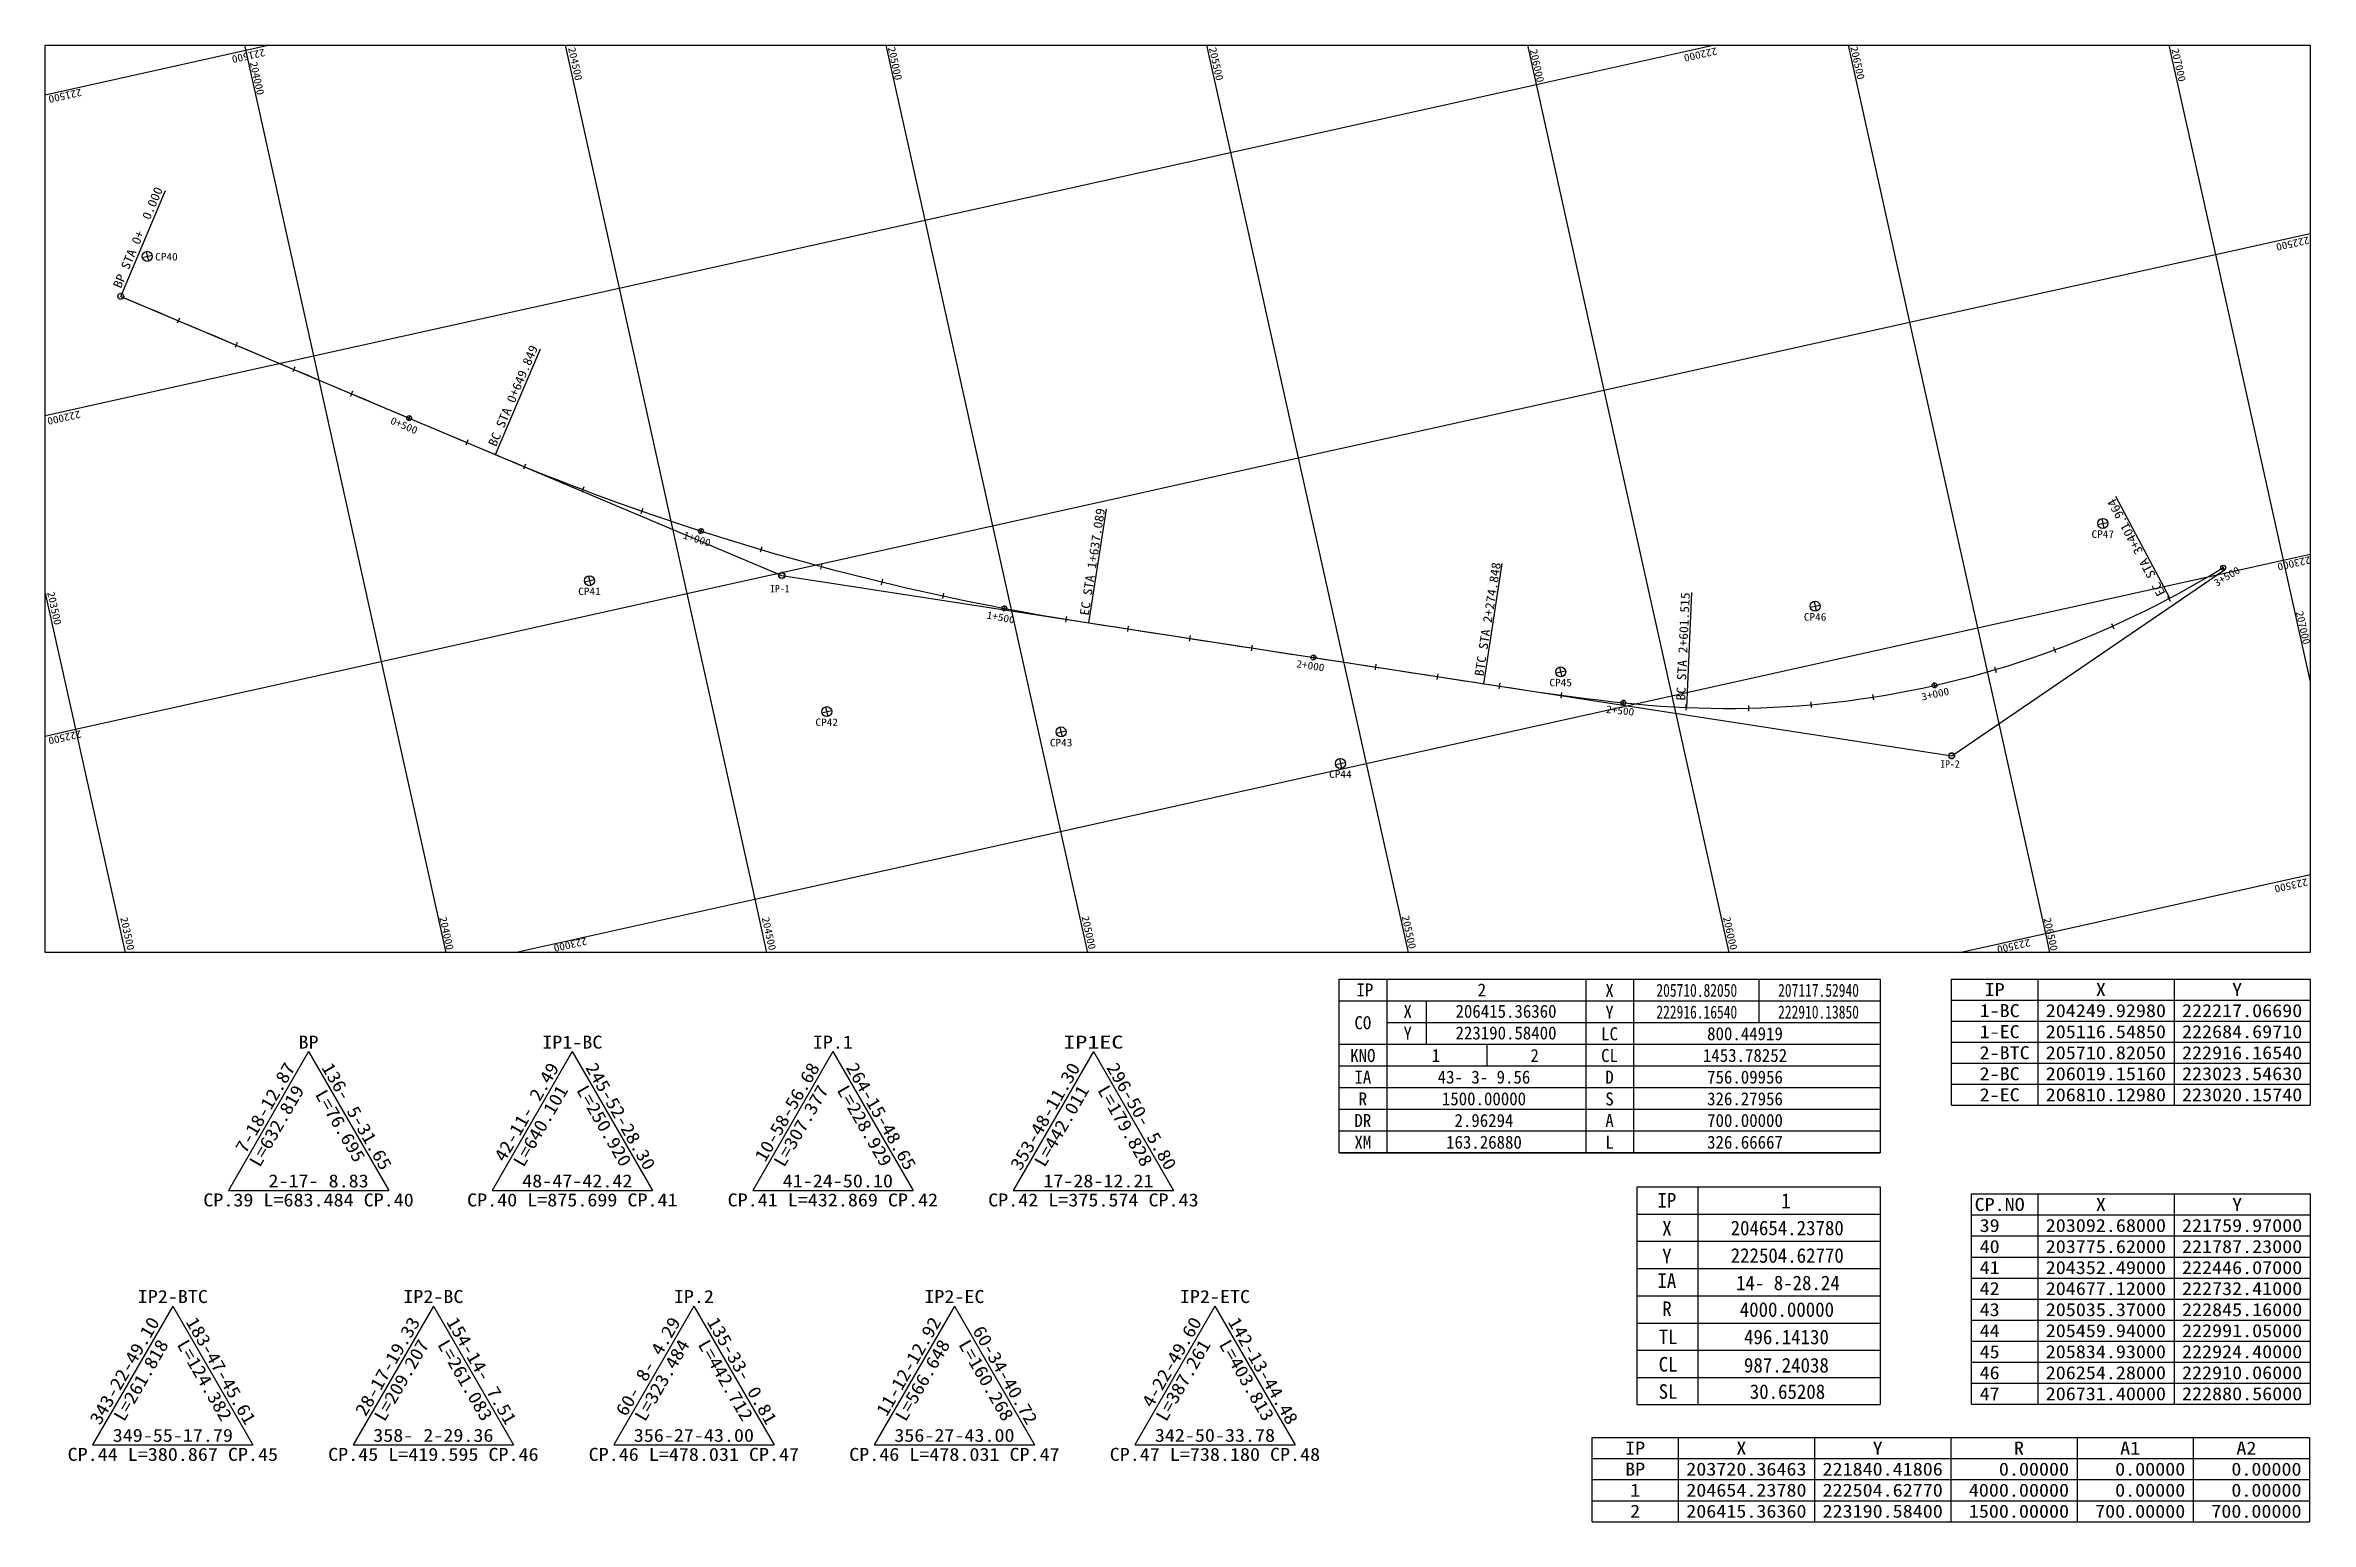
# Model space of a CAD drawing. Extents: x 206321 to 209938, y 205045 to 207403.
import ezdxf
from ezdxf.enums import TextEntityAlignment as Align

# ---------------------------------------------------------------- set-up
doc = ezdxf.new("R2010")
doc.units = 0
doc.header["$LTSCALE"] = 10
doc.header["$MEASUREMENT"] = 0
doc.layers.get('0').update_dxf_attribs({"linetype": 'CONTINUOUS'})
for name, color, linetype in [('CA-ALGN-IPLN', 1, 'CONTINUOUS'), ('CA-ALGN-IPSM', 2, 'CONTINUOUS'), ('CA-ALGN-STSM', 2, 'CONTINUOUS'), ('CA-ALGN-SUBL', 1, 'CONTINUOUS'), ('CA-ALGN-SUBS', 2, 'CONTINUOUS'), ('CA-ALGN-SUBT', 2, 'CONTINUOUS'), ('CA-ALGN-TEXT', 3, 'CONTINUOUS'), ('CA-TABL-LIN1', 4, 'CONTINUOUS'), ('CA-TABL-LIN2', 1, 'CONTINUOUS'), ('CA-TABL-TEX1', 6, 'CONTINUOUS'), ('CA-TABL-TEX2', 3, 'CONTINUOUS'), ('CV-GRID-BORD', 4, 'CONTINUOUS'), ('CV-GRID-LINE', 1, 'CONTINUOUS'), ('CV-GRID-TEXT', 4, 'CONTINUOUS'), ('CV-LEAL', 1, 'CONTINUOUS'), ('CV-LEAT', 3, 'CONTINUOUS')]:
    doc.layers.add(name, color=color, linetype=linetype)
doc.styles.add('GTXT', font='romans.shx', dxfattribs={"bigfont": 'whgtxt.shx'})
doc.styles.add('RP2', font='DotumChe.ttf')

# ---------------------------------------------------------------- blocks, each defined once
blk = doc.blocks.new('CASTAMS')
blk.add_line((0, -1.5), (0, 1.5))
at = {"style": 'GTXT', "flags": 1}
for tag, p in [('XSEC_DAT', (0, -6.9)), ('STA_DST', (0, -3.6))]:
    blk.add_attdef(tag, text='', height=2.5, dxfattribs=at).set_placement(p, align=Align.MIDDLE)
blk = doc.blocks.new('CAIPMRK')
at = {"const_width": 0.1}
blk.add_lwpolyline([(-2, 0, -1), (2, 0, -1)], format="xyb", close=True, dxfattribs=at)
blk.add_circle((0, 0), 1.5)
blk = doc.blocks.new('CASTAMM')
blk.add_line((0, -1.5), (0, 1.5))
blk.add_circle((0, 0), 1.3)
at = {"style": 'GTXT', "flags": 1}
for tag, p in [('XSEC_DAT', (0, -6.9)), ('STA_DST', (0, -3.6))]:
    blk.add_attdef(tag, text='', height=2.5, dxfattribs=at).set_placement(p, align=Align.MIDDLE)

msp = doc.modelspace()

# ---------------------------------------------------------------- linework, layer by layer
at = {"layer": 'CA-ALGN-IPLN'}
msp.add_lwpolyline([(206441.2, 207002.1), (206459.6, 206994.3), (206478.1, 206986.6), (206496.5, 206978.8), (206514.9, 206971), (206533.3, 206963.2), (206551.8, 206955.4), (206570.2, 206947.6), (206588.6, 206939.9), (206607, 206932.1), (206625.5, 206924.3), (206643.9, 206916.5), (206662.3, 206908.7), (206680.7, 206900.9), (206699.1, 206893.1), (206717.6, 206885.4), (206736, 206877.6), (206754.4, 206869.8), (206772.8, 206862), (206791.3, 206854.2), (206809.7, 206846.4), (206828.1, 206838.7), (206846.5, 206830.9), (206865, 206823.1), (206883.4, 206815.3), (206901.8, 206807.5), (206920.2, 206799.7), (206938.6, 206792), (206957.1, 206784.2), (206975.5, 206776.4), (206993.9, 206768.6), (207012.3, 206760.8), (207030.8, 206753), (207039.8, 206749.2), (207049.2, 206745.3), (207067.6, 206737.6), (207086.1, 206730), (207104.7, 206722.5), (207123.3, 206715.1), (207141.9, 206707.7), (207160.5, 206700.5), (207179.2, 206693.4), (207197.9, 206686.3), (207216.7, 206679.4), (207235.5, 206672.5), (207254.3, 206665.8), (207273.2, 206659.1), (207292, 206652.5), (207311, 206646.1), (207329.9, 206639.7), (207348.9, 206633.4), (207367.9, 206627.2), (207387, 206621.1), (207406, 206615.1), (207425.2, 206609.2), (207444.3, 206603.4), (207463.5, 206597.7), (207482.7, 206592.1), (207501.9, 206586.5), (207521.1, 206581.1), (207540.4, 206575.8), (207559.7, 206570.6), (207579, 206565.4), (207598.4, 206560.4), (207617.8, 206555.4), (207637.2, 206550.6), (207656.6, 206545.8), (207676.1, 206541.2), (207695.5, 206536.6), (207715, 206532.2), (207734.5, 206527.8), (207754.1, 206523.6), (207773.6, 206519.4), (207793.2, 206515.3), (207812.8, 206511.4), (207832.5, 206507.5), (207852.1, 206503.7), (207871.8, 206500), (207891.4, 206496.5), (207911.1, 206493), (207930.8, 206489.6), (207950.6, 206486.3), (207970.3, 206483.2), (207987.2, 206480.5), (207990.1, 206480.1), (208009.8, 206477), (208029.6, 206474), (208049.4, 206470.9), (208069.1, 206467.9), (208088.9, 206464.8), (208108.7, 206461.8), (208128.4, 206458.7), (208148.2, 206455.7), (208168, 206452.6), (208187.7, 206449.6), (208207.5, 206446.5), (208227.3, 206443.5), (208247, 206440.5), (208266.8, 206437.4), (208286.6, 206434.4), (208306.3, 206431.3), (208326.1, 206428.3), (208345.9, 206425.2), (208365.6, 206422.2), (208385.4, 206419.1), (208405.2, 206416.1), (208424.9, 206413), (208444.7, 206410), (208464.5, 206406.9), (208484.2, 206403.9), (208504, 206400.8), (208523.8, 206397.8), (208543.5, 206394.7), (208563.3, 206391.7), (208583.1, 206388.7), (208602.8, 206385.6), (208617.5, 206383.3), (208622.6, 206382.6), (208642.4, 206379.5), (208662.1, 206376.5), (208681.9, 206373.5), (208701.7, 206370.6), (208721.5, 206367.7), (208741.3, 206364.9), (208761.1, 206362.3), (208781, 206359.7), (208800.8, 206357.3), (208820.7, 206355), (208840.6, 206352.9), (208860.5, 206351), (208880.4, 206349.2), (208900.3, 206347.7), (208920.3, 206346.4), (208940.3, 206345.4), (208941.8, 206345.3), (208960.3, 206344.6), (208980.3, 206344.1), (209000.3, 206343.9), (209020.3, 206343.9), (209040.3, 206344.2), (209060.2, 206344.8), (209080.2, 206345.6), (209100.2, 206346.7), (209120.1, 206348.1), (209140.1, 206349.7), (209160, 206351.6), (209179.9, 206353.8), (209199.7, 206356.2), (209219.5, 206358.9), (209239.3, 206361.8), (209259.1, 206365.1), (209278.8, 206368.5), (209298.4, 206372.3), (209318, 206376.3), (209337.5, 206380.6), (209357, 206385.1), (209376.4, 206389.9), (209395.8, 206394.9), (209415.1, 206400.2), (209434.3, 206405.8), (209453.4, 206411.6), (209472.5, 206417.7), (209491.5, 206424), (209510.3, 206430.5), (209529.1, 206437.4), (209547.9, 206444.4), (209566.5, 206451.8), (209585, 206459.3), (209603.4, 206467.2), (209621.7, 206475.2), (209639.9, 206483.5), (209658, 206492.1), (209675.9, 206500.9), (209693.8, 206509.9), (209711.5, 206519.2), (209713.2, 206520.1), (209729.1, 206528.7), (209746.6, 206538.4), (209763.9, 206548.3), (209781.2, 206558.4), (209798.3, 206568.7)], dxfattribs=at)
at = {"layer": 'CA-ALGN-SUBL'}
for p, q in [((206441.2, 207002.1), (206512.7, 207171.2)), ((207039.8, 206749.2), (207111.3, 206918.3)), ((207987.2, 206480.5), (208015.2, 206662)), ((209713.2, 206520.1), (209626.9, 206682.1)), ((208617.5, 206383.3), (208647.1, 206575.5)), ((208941.8, 206345.3), (208949.9, 206528.8))]:
    msp.add_line(p, q, dxfattribs=at)
at = {"layer": 'CA-ALGN-SUBS'}
for p, q in [((206475.8, 207064.3), (206491.4, 207067.8)), ((206481.9, 207073.8), (206485.4, 207058.2)), ((209598.3, 206637.6), (209613.9, 206641)), ((209604.4, 206647.1), (209607.9, 206631.5)), ((207181.8, 206546.1), (207197.4, 206549.6)), ((207187.9, 206555.7), (207191.3, 206540.1)), ((209145, 206514.9), (209148.5, 206499.3)), ((209138.9, 206505.4), (209154.5, 206508.8)), ((208732.6, 206400.5), (208748.3, 206403.9)), ((208738.7, 206410), (208742.2, 206394.4)), ((207560.7, 206337), (207576.4, 206340.4)), ((207566.8, 206346.5), (207570.3, 206330.9)), ((207934.9, 206304.5), (207950.5, 206308)), ((207941, 206314.1), (207944.5, 206298.5)), ((208381, 206254.1), (208396.6, 206257.6)), ((208387.1, 206263.7), (208390.6, 206248.1))]:
    msp.add_line(p, q, dxfattribs=at)
for centre in [(206483.6, 207066), (209606.1, 206639.3), (207189.6, 206547.9), (209146.7, 206507.1), (208740.5, 206402.2), (207568.6, 206338.7), (207942.7, 206306.3), (208388.8, 206255.9)]:
    msp.add_circle(centre, 8, dxfattribs=at)
at = {"layer": 'CA-TABL-LIN1'}
for p, q in [((208386.8, 205911.5), (209250.5, 205911.5)), ((208386.8, 205634.2), (208386.8, 205911.5)), ((208462.7, 205911.5), (208462.7, 205634.2)), ((208780.6, 205911.5), (208780.6, 205634.2)), ((208856.5, 205911.5), (208856.5, 205634.2)), ((209250.5, 205911.5), (209250.5, 205634.2)), ((209364.6, 205709.9), (209364.6, 205911.5)), ((209364.6, 205911.5), (209937.4, 205911.5)), ((209937.4, 205911.5), (209937.4, 205709.9)), ((208525.8, 205876.8), (208525.8, 205807.5)), ((209364.6, 205877.9), (209937.4, 205877.9)), ((209364.6, 205709.9), (209937.4, 205709.9)), ((208386.8, 205634.2), (209250.5, 205634.2)), ((209250.5, 205634.2), (208386.8, 205634.2)), ((208862.2, 205579.5), (209250.5, 205579.5)), ((208862.2, 205579.5), (208862.2, 205231.7)), ((209250.5, 205579.5), (209250.5, 205231.7)), ((208862.2, 205536.1), (209250.5, 205536.1)), ((209396.6, 205232.3), (209396.6, 205568.3)), ((209396.6, 205568.3), (209937.4, 205568.3)), ((209396.6, 205534.7), (209937.4, 205534.7)), ((209937.4, 205568.3), (209937.4, 205232.3)), ((208862.2, 205231.7), (209250.5, 205231.7)), ((209396.6, 205232.3), (209937.4, 205232.3)), ((208790.6, 205179.1), (209936.2, 205179.1)), ((208790.6, 205044.7), (208790.6, 205179.1)), ((209936.2, 205179.1), (209936.2, 205044.7)), ((208790.6, 205145.5), (209936.2, 205145.5)), ((208790.6, 205044.7), (209936.2, 205044.7))]:
    msp.add_line(p, q, dxfattribs=at)
at = {"layer": 'CA-TABL-LIN2'}
for p, q in [((209056.7, 205911.5), (209056.7, 205842.2)), ((209502.2, 205911.5), (209502.2, 205709.9)), ((209719.8, 205911.5), (209719.8, 205709.9)), ((208386.8, 205876.8), (209250.5, 205876.8)), ((208462.7, 205842.2), (209250.5, 205842.2)), ((209364.6, 205844.3), (209937.4, 205844.3)), ((208386.8, 205807.5), (209250.5, 205807.5)), ((208622.6, 205807.5), (208622.6, 205772.9)), ((209364.6, 205810.7), (209937.4, 205810.7)), ((208386.8, 205772.9), (209250.5, 205772.9)), ((209364.6, 205777.1), (209937.4, 205777.1)), ((208386.8, 205738.2), (209250.5, 205738.2)), ((209364.6, 205743.5), (209937.4, 205743.5)), ((208386.8, 205703.5), (209250.5, 205703.5)), ((208386.8, 205668.9), (209250.5, 205668.9)), ((208959.3, 205579.5), (208959.3, 205231.7)), ((209502.2, 205568.3), (209502.2, 205232.3)), ((209719.8, 205568.3), (209719.8, 205232.3)), ((209396.6, 205501.1), (209937.4, 205501.1)), ((208862.2, 205492.6), (209250.5, 205492.6)), ((209396.6, 205467.5), (209937.4, 205467.5)), ((208862.2, 205449.1), (209250.5, 205449.1)), ((209396.6, 205433.9), (209937.4, 205433.9)), ((208862.2, 205405.6), (209250.5, 205405.6)), ((209396.6, 205400.3), (209937.4, 205400.3)), ((208862.2, 205362.1), (209250.5, 205362.1)), ((209396.6, 205366.7), (209937.4, 205366.7)), ((208862.2, 205318.7), (209250.5, 205318.7)), ((209396.6, 205333.1), (209937.4, 205333.1)), ((209396.6, 205299.5), (209937.4, 205299.5)), ((208862.2, 205275.2), (209250.5, 205275.2)), ((209396.6, 205265.9), (209937.4, 205265.9)), ((208928.2, 205179.1), (208928.2, 205044.7)), ((209145.8, 205179.1), (209145.8, 205044.7)), ((209363.4, 205179.1), (209363.4, 205044.7)), ((209565, 205179.1), (209565, 205044.7)), ((209750.6, 205179.1), (209750.6, 205044.7)), ((208790.6, 205111.9), (209936.2, 205111.9)), ((208790.6, 205078.3), (209936.2, 205078.3))]:
    msp.add_line(p, q, dxfattribs=at)
at = {"layer": 'CV-GRID-BORD'}
msp.add_lwpolyline([(206320.8, 207403.1), (209937.4, 207403.1), (209937.4, 205954), (206320.8, 205954)], close=True, dxfattribs=at)
at = {"layer": 'CV-GRID-LINE'}
for p, q in [((206320.8, 207324.1), (206676.8, 207403.1)), ((206638.6, 207403.1), (206748.8, 206906.9)), ((207150.8, 207403.1), (207236.9, 207015.3)), ((207663, 207403.1), (207725, 207123.7)), ((208175.2, 207403.1), (208213.1, 207232)), ((208687.3, 207403.1), (208809.6, 206852.3)), ((208701.3, 207340.4), (208983.7, 207403.1)), ((209199.5, 207403.1), (209297.7, 206960.7)), ((209711.7, 207403.1), (209785.9, 207069)), ((208213.1, 207232), (208701.3, 207340.4)), ((207725, 207123.7), (208213.1, 207232)), ((208213.1, 207232), (208321.5, 206743.9)), ((207236.9, 207015.3), (207725, 207123.7)), ((207725, 207123.7), (207833.4, 206635.6)), ((209785.9, 207069), (209937.4, 207102.7)), ((209297.7, 206960.7), (209785.9, 207069)), ((209785.9, 207069), (209894.2, 206580.9)), ((206748.8, 206906.9), (207236.9, 207015.3)), ((207236.9, 207015.3), (207345.3, 206527.2)), ((208809.6, 206852.3), (209297.7, 206960.7)), ((209297.7, 206960.7), (209406.1, 206472.5)), ((206320.8, 206811.9), (206748.8, 206906.9)), ((206748.8, 206906.9), (206857.2, 206418.8)), ((208321.5, 206743.9), (208809.6, 206852.3)), ((208809.6, 206852.3), (208918, 206364.2)), ((207833.4, 206635.6), (208321.5, 206743.9)), ((208321.5, 206743.9), (208429.9, 206255.8)), ((207345.3, 206527.2), (207833.4, 206635.6)), ((207833.4, 206635.6), (207941.8, 206147.4)), ((209894.2, 206580.9), (209937.4, 206590.5)), ((209406.1, 206472.5), (209894.2, 206580.9)), ((209894.2, 206580.9), (209937.4, 206386.3)), ((206320.8, 206527.8), (206369, 206310.5)), ((206857.2, 206418.8), (207345.3, 206527.2)), ((207345.3, 206527.2), (207453.6, 206039.1)), ((208918, 206364.2), (209406.1, 206472.5)), ((209406.1, 206472.5), (209514.5, 205984.4)), ((206369, 206310.5), (206857.2, 206418.8)), ((206857.2, 206418.8), (206960.4, 205954)), ((208429.9, 206255.8), (208918, 206364.2)), ((208918, 206364.2), (209009.1, 205954)), ((206320.8, 206299.7), (206369, 206310.5)), ((206369, 206310.5), (206448.2, 205954)), ((207941.8, 206147.4), (208429.9, 206255.8)), ((208429.9, 206255.8), (208496.9, 205954)), ((207453.6, 206039.1), (207941.8, 206147.4)), ((207941.8, 206147.4), (207984.7, 205954)), ((209514.5, 205984.4), (209937.4, 206078.3)), ((207070.5, 205954), (207453.6, 206039.1)), ((207453.6, 206039.1), (207472.5, 205954)), ((209377.5, 205954), (209514.5, 205984.4)), ((209514.5, 205984.4), (209521.2, 205954))]:
    msp.add_line(p, q, dxfattribs=at)
msp.add_lwpolyline([(206441.2, 207002.1), (207496.9, 206556.1), (209364.8, 206268.1), (209800.5, 206565.2)], dxfattribs=at)
at = {"layer": 'CV-LEAL'}
for p, q in [((206741.1, 205795.6), (206613.1, 205573.9)), ((206741.1, 205795.6), (206869.1, 205573.9)), ((207162.3, 205795.6), (207034.3, 205573.9)), ((207162.3, 205795.6), (207290.3, 205573.9)), ((207578.3, 205795.6), (207450.3, 205573.9)), ((207578.3, 205795.6), (207706.3, 205573.9)), ((207994.3, 205795.6), (207866.3, 205573.9)), ((207994.3, 205795.6), (208122.3, 205573.9)), ((206613.1, 205573.9), (206869.1, 205573.9)), ((207034.3, 205573.9), (207290.3, 205573.9)), ((207450.3, 205573.9), (207706.3, 205573.9)), ((207866.3, 205573.9), (208122.3, 205573.9)), ((206524.4, 205389.2), (206396.4, 205167.5)), ((206524.4, 205389.2), (206652.4, 205167.5)), ((206940.4, 205389.2), (206812.4, 205167.5)), ((206940.4, 205389.2), (207068.4, 205167.5)), ((207356.4, 205389.2), (207228.4, 205167.5)), ((207356.4, 205389.2), (207484.4, 205167.5)), ((207772.4, 205389.2), (207644.4, 205167.5)), ((207772.4, 205389.2), (207900.4, 205167.5)), ((208188.4, 205389.2), (208060.4, 205167.5)), ((208188.4, 205389.2), (208316.4, 205167.5)), ((206396.4, 205167.5), (206652.4, 205167.5)), ((206812.4, 205167.5), (207068.4, 205167.5)), ((207228.4, 205167.5), (207484.4, 205167.5)), ((207644.4, 205167.5), (207900.4, 205167.5)), ((208060.4, 205167.5), (208316.4, 205167.5))]:
    msp.add_line(p, q, dxfattribs=at)

# ---------------------------------------------------------------- block references
at = {"layer": 'CA-ALGN-IPSM', "xscale": 3, "yscale": 3, "zscale": 3}
for p in [(206441.2, 207002.1), (207496.9, 206556.1), (209364.8, 206268.1)]:
    msp.add_blockref('CAIPMRK', p, dxfattribs=at)
at = {"layer": 'CA-ALGN-STSM', "xscale": 3, "yscale": 3, "zscale": 3}
for p, rotation in [((206533.3, 206963.2), 157.0952609394336), ((206625.5, 206924.3), 157.0949946105949), ((206717.6, 206885.4), 157.0949946101814), ((206809.7, 206846.4), 157.0952609405755), ((206901.8, 206807.5), 157.0952609402077), ((206901.8, 206807.5), 157.0952609402077), ((206993.9, 206768.6), 157.0952609406476), ((207086.1, 206730), 157.8135342015394), ((207179.2, 206693.4), 159.2459487864236), ((207273.2, 206659.1), 160.67830670228), ((207367.9, 206627.2), 162.1107707205101), ((207367.9, 206627.2), 162.1107707205101), ((207463.5, 206597.7), 163.543157170249), ((207559.7, 206570.6), 164.9754842631557), ((207656.6, 206545.8), 166.4078027028164), ((209798.3, 206568.7), 211.2329054866039), ((209798.3, 206568.7), 211.2329054866039), ((207754.1, 206523.6), 167.8403207747876), ((209711.5, 206519.2), 207.9750640747135), ((207852.1, 206503.7), 169.2726464800601), ((207852.1, 206503.7), 169.2726464800601), ((207950.6, 206486.3), 170.7049174220621), ((208049.4, 206470.9), 171.2362653794178), ((209621.7, 206475.2), 204.1555228298821), ((208148.2, 206455.7), 171.2363346963069), ((208247, 206440.5), 171.2363346956728), ((209529.1, 206437.4), 200.3357524777426), ((208345.9, 206425.2), 171.23626537877), ((208345.9, 206425.2), 171.23626537877), ((208444.7, 206410), 171.2363346957575), ((209434.3, 206405.8), 196.5160500206621), ((208543.5, 206394.7), 171.2363346959407), ((208642.4, 206379.5), 171.2733981876551), ((208741.3, 206364.9), 172.1519414038366), ((209239.3, 206361.8), 188.8764410424065), ((209337.5, 206380.6), 192.6961336836989), ((209337.5, 206380.6), 192.6961336836989), ((208840.6, 206352.9), 174.2002423632741), ((208840.6, 206352.9), 174.2002423632741), ((208940.3, 206345.4), 177.4174391460929), ((209040.3, 206344.2), 181.2370238171878), ((209140.1, 206349.7), 185.056631163396)]:
    msp.add_blockref('CASTAMS', p, dxfattribs=dict(at, rotation=rotation))
at = {"layer": 'CA-ALGN-STSM', "xscale": 3, "yscale": 3}
for p, rotation in [((206901.8, 206807.5), 337.0951511204802), ((207367.9, 206627.2), 342.2539958586018), ((209798.3, 206568.7), 210.9577312518927), ((207852.1, 206503.7), 349.4159366637369), ((208345.9, 206425.2), 171.2362640047381), ((209337.5, 206380.6), 13.07817630570495), ((208840.6, 206352.9), 354.6622710983268)]:
    msp.add_blockref('CASTAMM', p, dxfattribs=dict(at, rotation=rotation))

# ---------------------------------------------------------------- texts
at = {"layer": 'CA-ALGN-SUBT', "style": 'RP2', "width": 1.100098}
for s, height, rotation, p, p2 in [('BP STA 0+  0.000', 14.4, 67.0952, (206441.5, 207013.8), (206508.8, 207173)), ('CP40', 12, 0.0034, (206496.2, 207059.4), (206532.2, 207059.4)), ('BC STA 0+649.849', 14.4, 67.0952, (207040.6, 206760.9), (207107.8, 206920.1)), ('EC STA 1+637.089', 14.4, 81.2363, (207986.7, 206491.6), (208013, 206662.4)), ('EC STA 3+401.964', 14.4, 118.0501, (209706.4, 206527.9), (209625.2, 206680.4)), ('CP47', 12, 359.928, (209588.1, 206616.3), (209624.1, 206616.3)), ('BTC STA 2+274.848', 14.4, 81.2363, (208617, 206394.5), (208645, 206575.9)), ('CP41', 12, 0.2488, (207171.7, 206524.8), (207207.7, 206524.9)), ('BC STA 2+601.515', 14.4, 87.4752, (208939.2, 206356.1), (208946.8, 206528.8)), ('CP46', 12, 359.928, (209128.7, 206484.1), (209164.7, 206484.1)), ('CP45', 12, 0.1897, (208722.5, 206379.1), (208758.5, 206379.3)), ('CP42', 12, 359.9519, (207550.5, 206315.7), (207586.5, 206315.7)), ('CP43', 12, 0.207, (207924.8, 206283.2), (207960.8, 206283.3)), ('CP44', 12, 359.7053, (208370.7, 206233), (208406.7, 206232.8))]:
    msp.add_text(s, height=height, rotation=rotation, dxfattribs=at).set_placement(p, p2, align=Align.FIT)
at = {"layer": 'CA-ALGN-TEXT', "style": 'RP2', "width": 1.100098}
for s, rotation, p, p2 in [('0+500', 337.0952, (206870.6, 206799.1), (206912.1, 206781.5)), ('1+000', 342.1107, (207338.1, 206615.7), (207380.9, 206601.9)), ('3+500', 31.2329, (209788.1, 206537.9), (209826.6, 206561.2)), ('1+500', 349.2727, (207823.2, 206487.6), (207867.4, 206479.2)), ('2+000', 351.2363, (208317.8, 206409.6), (208362.2, 206402.8)), ('3+000', 12.6962, (209317.9, 206356.2), (209361.8, 206366)), ('2+500', 354.2001, (208812.5, 206336.7), (208857.2, 206332.2))]:
    msp.add_text(s, height=12, rotation=rotation, dxfattribs=at).set_placement(p, p2, align=Align.FIT)
at = {"layer": 'CA-ALGN-TEXT', "style": 'RP2'}
for s, p in [('IP-1', (207478.1, 206529.1)), ('IP-2', (209346.6, 206249.1))]:
    msp.add_text(s, height=12, dxfattribs=at).set_placement(p)
at = {"layer": 'CA-TABL-TEX1', "style": 'RP2'}
for s, height, p in [('IP', 20.8, (208427.8, 205894.1)), ('X', 20.8, (208818.5, 205893.4)), ('X', 20.8, (208496.2, 205859.9)), ('Y', 20.8, (208818.5, 205858.7)), ('CO', 20.8, (208424.6, 205841.8)), ('Y', 20.8, (208496.2, 205825.3)), ('LC', 20.8, (208818.5, 205824.1)), ('KNO', 20.8, (208424.6, 205789.4)), ('CL', 20.8, (208818.5, 205789.4)), ('IA', 20.8, (208424.6, 205754.8)), ('D', 20.8, (208818.5, 205754.8)), ('R', 20.8, (208424.6, 205720.1)), ('S', 20.8, (208818.5, 205720.1)), ('DR', 20.8, (208424.6, 205685.5)), ('A', 20.8, (208818.5, 205685.5)), ('XM', 20.8, (208424.6, 205650.8)), ('L', 20.8, (208818.5, 205650.8)), ('IA', 23.3, (208910, 205429.7))]:
    msp.add_text(s, height=height, dxfattribs=at).set_placement(p, align=Align.MIDDLE)
at = {"layer": 'CA-TABL-TEX1', "style": 'RP2', "width": 1.128305}
for s, p, p2 in [('IP', (209417.4, 205884.3), (209449.4, 205884.3)), ('X', (209595, 205884.3), (209611, 205884.3)), ('Y', (209812.6, 205884.3), (209828.6, 205884.3)), ('CP.NO', (209401.4, 205541.1), (209481.4, 205541.1)), ('X', (209595, 205541.1), (209611, 205541.1)), ('Y', (209812.6, 205541.1), (209828.6, 205541.1)), ('39', (209409.4, 205507.5), (209441.4, 205507.5)), ('40', (209409.4, 205473.9), (209441.4, 205473.9)), ('41', (209409.4, 205440.3), (209441.4, 205440.3)), ('42', (209409.4, 205406.7), (209441.4, 205406.7)), ('43', (209409.4, 205373.1), (209441.4, 205373.1)), ('44', (209409.4, 205339.5), (209441.4, 205339.5)), ('45', (209409.4, 205305.9), (209441.4, 205305.9)), ('46', (209409.4, 205272.3), (209441.4, 205272.3)), ('47', (209409.4, 205238.7), (209441.4, 205238.7)), ('IP', (208843.4, 205151.9), (208875.4, 205151.9)), ('X', (209021, 205151.9), (209037, 205151.9)), ('Y', (209238.6, 205151.9), (209254.6, 205151.9)), ('R', (209464.2, 205151.9), (209480.2, 205151.9)), ('A1', (209633.8, 205151.9), (209665.8, 205151.9)), ('A2', (209819.4, 205151.9), (209851.4, 205151.9)), ('BP', (208843.4, 205118.3), (208875.4, 205118.3)), ('1', (208851.4, 205084.7), (208867.4, 205084.7)), ('2', (208851.4, 205051.1), (208867.4, 205051.1))]:
    msp.add_text(s, height=20.8, dxfattribs=at).set_placement(p, p2, align=Align.FIT)
at = {"layer": 'CA-TABL-TEX1', "style": 'RP2'}
for s, height, p in [('IP', 23.3, (208910, 205558.2)), ('1', 24, (209100.2, 205557.2)), ('X', 23.3, (208910.1, 205513.3)), ('Y', 23.3, (208910.1, 205469)), ('R', 23.3, (208910.1, 205384.9)), ('TL', 23.3, (208912, 205340)), ('CL', 23.3, (208912, 205296.2)), ('SL', 23.3, (208912, 205252.7))]:
    msp.add_text(s, height=height, rotation=360, dxfattribs=at).set_placement(p, align=Align.MIDDLE)
at = {"layer": 'CA-TABL-TEX2', "style": 'RP2'}
for s, height, p in [('2', 20.8, (208614.6, 205894.1)), ('206415.36360', 20.8, (208653.2, 205859.9)), ('223190.58400', 20.8, (208653.2, 205825.3)), ('800.44919', 20.8, (209034.8, 205824.1)), ('1', 20.8, (208541.1, 205789.4)), ('2', 20.8, (208698.9, 205789.4)), ('1453.78252', 20.8, (209034.8, 205789.4)), ('43- 3- 9.56', 20.8, (208618, 205754.8)), ('756.09956', 20.8, (209034.8, 205754.8)), ('1500.00000', 20.8, (208618, 205720.1)), ('326.27956', 20.8, (209034.8, 205720.1)), ('2.96294', 20.8, (208618, 205685.5)), ('700.00000', 20.8, (209034.8, 205685.5)), ('163.26880', 20.8, (208618, 205650.8)), ('326.66667', 20.8, (209034.8, 205650.8)), ('14- 8-28.24', 23.296, (209103.3, 205426, 398.8)), ('4000.00000', 23.3, (209101.7, 205383.4, 398.8)), ('496.14130', 23.3, (209101, 205339.6, 398.8)), ('987.24038', 23.3, (209100.9, 205294.5)), ('30.65208', 23.3, (209102.6, 205252.3, 398.8))]:
    msp.add_text(s, height=height, dxfattribs=at).set_placement(p, align=Align.MIDDLE)
at = {"layer": 'CA-TABL-TEX2', "style": 'RP2', "width": 0.8}
for s, p in [('205710.82050', (208957.8, 205893.4)), ('207117.52940', (209152.2, 205893.4)), ('222916.16540', (208957.8, 205858.7)), ('222910.13850', (209152.2, 205858.7))]:
    msp.add_text(s, height=20.8, dxfattribs=at).set_placement(p, align=Align.MIDDLE)
at = {"layer": 'CA-TABL-TEX2', "style": 'RP2', "width": 1.128305}
for s, p, p2 in [('  1-BC', (209377.4, 205850.7), (209473.4, 205850.7)), ('204249.92980', (209515, 205850.7), (209707, 205850.7)), ('222217.06690', (209732.6, 205850.7), (209924.6, 205850.7)), ('  1-EC', (209377.4, 205817.1), (209473.4, 205817.1)), ('205116.54850', (209515, 205817.1), (209707, 205817.1)), ('222684.69710', (209732.6, 205817.1), (209924.6, 205817.1)), ('  2-BTC', (209377.4, 205783.5), (209489.4, 205783.5)), ('205710.82050', (209515, 205783.5), (209707, 205783.5)), ('222916.16540', (209732.6, 205783.5), (209924.6, 205783.5)), ('  2-BC', (209377.4, 205749.9), (209473.4, 205749.9)), ('206019.15160', (209515, 205749.9), (209707, 205749.9)), ('223023.54630', (209732.6, 205749.9), (209924.6, 205749.9)), ('  2-EC', (209377.4, 205716.3), (209473.4, 205716.3)), ('206810.12980', (209515, 205716.3), (209707, 205716.3)), ('223020.15740', (209732.6, 205716.3), (209924.6, 205716.3)), ('203092.68000', (209515, 205507.5), (209707, 205507.5)), ('221759.97000', (209732.6, 205507.5), (209924.6, 205507.5)), ('203775.62000', (209515, 205473.9), (209707, 205473.9)), ('204352.49000', (209515, 205440.3), (209707, 205440.3)), ('221787.23000', (209732.6, 205473.9), (209924.6, 205473.9)), ('222446.07000', (209732.6, 205440.3), (209924.6, 205440.3)), ('204677.12000', (209515, 205406.7), (209707, 205406.7)), ('222732.41000', (209732.6, 205406.7), (209924.6, 205406.7)), ('205035.37000', (209515, 205373.1), (209707, 205373.1)), ('222845.16000', (209732.6, 205373.1), (209924.6, 205373.1)), ('205459.94000', (209515, 205339.5), (209707, 205339.5)), ('222991.05000', (209732.6, 205339.5), (209924.6, 205339.5)), ('205834.93000', (209515, 205305.9), (209707, 205305.9)), ('222924.40000', (209732.6, 205305.9), (209924.6, 205305.9)), ('206254.28000', (209515, 205272.3), (209707, 205272.3)), ('222910.06000', (209732.6, 205272.3), (209924.6, 205272.3)), ('206731.40000', (209515, 205238.7), (209707, 205238.7)), ('222880.56000', (209732.6, 205238.7), (209924.6, 205238.7)), ('203720.36463', (208941, 205118.3), (209133, 205118.3)), ('221840.41806', (209158.6, 205118.3), (209350.6, 205118.3)), ('    0.00000', (209376.2, 205118.3), (209552.2, 205118.3)), ('   0.00000', (209577.8, 205118.3), (209737.8, 205118.3)), ('   0.00000', (209763.4, 205118.3), (209923.4, 205118.3)), ('204654.23780', (208941, 205084.7), (209133, 205084.7)), ('222504.62770', (209158.6, 205084.7), (209350.6, 205084.7)), (' 4000.00000', (209376.2, 205084.7), (209552.2, 205084.7)), ('   0.00000', (209577.8, 205084.7), (209737.8, 205084.7)), ('   0.00000', (209763.4, 205084.7), (209923.4, 205084.7)), ('206415.36360', (208941, 205051.1), (209133, 205051.1)), ('223190.58400', (209158.6, 205051.1), (209350.6, 205051.1)), (' 1500.00000', (209376.2, 205051.1), (209552.2, 205051.1)), (' 700.00000', (209577.8, 205051.1), (209737.8, 205051.1)), (' 700.00000', (209763.4, 205051.1), (209923.4, 205051.1))]:
    msp.add_text(s, height=20.8, dxfattribs=at).set_placement(p, p2, align=Align.FIT)
at = {"layer": 'CA-TABL-TEX2', "style": 'RP2'}
for s, p in [('204654.23780', (209102.2, 205513.7)), ('222504.62770', (209102.2, 205469.8))]:
    msp.add_text(s, height=23.296, rotation=360, dxfattribs=at).set_placement(p, align=Align.MIDDLE)
at = {"layer": 'CV-GRID-TEXT', "style": 'RP2', "width": 1.100098}
for s, rotation, p, p2 in [('221500', 192.5172, (206670.3, 207397.7), (206617.6, 207386)), ('204500', 282.5172, (207155.4, 207398.6), (207167.1, 207345.9)), ('205000', 282.5172, (207666, 207399.2), (207677.7, 207346.4)), ('205500', 282.5172, (208178.8, 207398.5), (208190.5, 207345.8)), ('206000', 282.5172, (208691.1, 207395.5), (208702.8, 207342.8)), ('222000', 192.5172, (208988.9, 207399.9), (208936.2, 207388.2)), ('206500', 282.5172, (209202.8, 207400.1), (209214.5, 207347.4)), ('207000', 282.5172, (209715.7, 207396.8), (209727.4, 207344.1)), ('204000', 282.5172, (206647.3, 207375.4), (206659, 207322.7)), ('221500', 192.5172, (206377.6, 207334), (206324.9, 207322.3)), ('222500', 192.5172, (209934.5, 207097.8), (209881.8, 207086.1)), ('222000', 192.5172, (206375.6, 206819.7), (206322.9, 206808)), ('223000', 192.5172, (209936.6, 206587.1), (209883.9, 206575.4)), ('203500', 282.5172, (206323.7, 206529), (206335.4, 206476.2)), ('207000', 282.5172, (209914.3, 206497.8), (209926, 206445.1)), ('222500', 192.5172, (206377.3, 206309.1), (206324.6, 206297.4)), ('223500', 192.5172, (209931.9, 206072.5), (209879.2, 206060.8)), ('203500', 282.5172, (206440.4, 206009.2), (206452.1, 205956.5)), ('204000', 282.5172, (206949.8, 206009.7), (206961.5, 205957)), ('204500', 282.5172, (207464.8, 206009), (207476.5, 205956.3)), ('205000', 282.5172, (207975.3, 206010.9), (207987, 205958.1)), ('205500', 282.5172, (208486.7, 206011.5), (208498.4, 205958.8)), ('206000', 282.5172, (208999.6, 206009.7), (209011.3, 205957)), ('206500', 282.5172, (209511.4, 206008.3), (209523.1, 205955.6)), ('223000', 192.5172, (207184.3, 205978), (207131.5, 205966.3)), ('223500', 192.5172, (209488.9, 205975.7), (209436.2, 205964))]:
    msp.add_text(s, height=12, rotation=rotation, dxfattribs=at).set_placement(p, p2, align=Align.FIT)
at = {"layer": 'CV-LEAT', "style": 'RP2'}
for s, width, p, p2 in [('BP', 1.128305, (206725.1, 205800.4), (206757.1, 205800.4)), ('IP1-BC', 1.128305, (207114.3, 205800.4), (207210.3, 205800.4)), ('IP.1', 1.128305, (207546.3, 205800.4), (207610.3, 205800.4)), ('IP1EC', 1.353966, (207946.3, 205800.4), (208042.3, 205800.4)), ('CP.39', 1.128305, (206573.1, 205548.3), (206653.1, 205548.3)), ('L=683.484', 1.128305, (206669.1, 205548.3), (206813.1, 205548.3)), ('  2-17- 8.83', 1.128305, (206645.1, 205578.7), (206837.1, 205578.7)), ('CP.40', 1.128305, (206829.1, 205548.3), (206909.1, 205548.3)), ('CP.40', 1.128305, (206994.3, 205548.3), (207074.3, 205548.3)), (' 48-47-42.42', 1.128305, (207066.3, 205578.7), (207258.3, 205578.7)), ('L=875.699', 1.128305, (207090.3, 205548.3), (207234.3, 205548.3)), ('CP.41', 1.128305, (207250.3, 205548.3), (207330.3, 205548.3)), ('CP.41', 1.128305, (207410.3, 205548.3), (207490.3, 205548.3)), (' 41-24-50.10', 1.128305, (207482.3, 205578.7), (207674.3, 205578.7)), ('L=432.869', 1.128305, (207506.3, 205548.3), (207650.3, 205548.3)), ('CP.42', 1.128305, (207666.3, 205548.3), (207746.3, 205548.3)), ('CP.42', 1.128305, (207826.3, 205548.3), (207906.3, 205548.3)), (' 17-28-12.21', 1.128305, (207898.3, 205578.7), (208090.3, 205578.7)), ('L=375.574', 1.128305, (207922.3, 205548.3), (208066.3, 205548.3)), ('CP.43', 1.128305, (208082.3, 205548.3), (208162.3, 205548.3)), ('IP2-BTC', 1.128305, (206468.4, 205394), (206580.4, 205394)), ('IP2-BC', 1.128305, (206892.4, 205394), (206988.4, 205394)), ('IP.2', 1.128305, (207324.4, 205394), (207388.4, 205394)), ('IP2-EC', 1.128305, (207724.4, 205394), (207820.4, 205394)), ('IP2-ETC', 1.128305, (208132.4, 205394), (208244.4, 205394)), ('349-55-17.79', 1.128305, (206428.4, 205172.3), (206620.4, 205172.3)), ('358- 2-29.36', 1.128305, (206844.4, 205172.3), (207036.4, 205172.3)), ('356-27-43.00', 1.128305, (207260.4, 205172.3), (207452.4, 205172.3)), ('356-27-43.00', 1.128305, (207676.4, 205172.3), (207868.4, 205172.3)), ('342-50-33.78', 1.128305, (208092.4, 205172.3), (208284.4, 205172.3)), ('CP.44', 1.128305, (206356.4, 205141.9), (206436.4, 205141.9)), ('L=380.867', 1.128305, (206452.4, 205141.9), (206596.4, 205141.9)), ('CP.45', 1.128305, (206612.4, 205141.9), (206692.4, 205141.9)), ('CP.45', 1.128305, (206772.4, 205141.9), (206852.4, 205141.9)), ('L=419.595', 1.128305, (206868.4, 205141.9), (207012.4, 205141.9)), ('CP.46', 1.128305, (207028.4, 205141.9), (207108.4, 205141.9)), ('CP.46', 1.128305, (207188.4, 205141.9), (207268.4, 205141.9)), ('L=478.031', 1.128305, (207284.4, 205141.9), (207428.4, 205141.9)), ('CP.47', 1.128305, (207444.4, 205141.9), (207524.4, 205141.9)), ('CP.46', 1.128305, (207604.4, 205141.9), (207684.4, 205141.9)), ('L=478.031', 1.128305, (207700.4, 205141.9), (207844.4, 205141.9)), ('CP.47', 1.128305, (207860.4, 205141.9), (207940.4, 205141.9)), ('CP.47', 1.128305, (208020.4, 205141.9), (208100.4, 205141.9)), ('L=738.180', 1.128305, (208116.4, 205141.9), (208260.4, 205141.9)), ('CP.48', 1.128305, (208276.4, 205141.9), (208356.4, 205141.9))]:
    msp.add_text(s, height=20.8, dxfattribs=dict(at, width=width)).set_placement(p, p2, align=Align.FIT)
at = {"layer": 'CV-LEAT', "style": 'RP2', "width": 1.128305}
for s, rotation, p, p2 in [('  7-18-12.87', 60, (206624.9, 205604), (206720.9, 205770.2)), ('136- 5-31.65', 300, (206761.2, 205770.2), (206857.2, 205604)), (' 42-11- 2.49', 60, (207046.2, 205604), (207142.2, 205770.2)), ('245-52-28.30', 300, (207182.5, 205770.2), (207278.5, 205604)), (' 10-58-56.68', 60, (207462.2, 205604), (207558.2, 205770.2)), ('264-15-48.65', 300, (207598.5, 205770.2), (207694.5, 205604)), ('353-48-11.30', 60, (207878.2, 205604), (207974.2, 205770.2)), ('296-50- 5.80', 300, (208014.5, 205770.2), (208110.5, 205604)), ('L=632.819', 60, (206663.2, 205609.6), (206735.2, 205734.3)), ('L=76.695', 300, (206750.9, 205727.3), (206814.9, 205616.5)), ('L=640.101', 60, (207084.5, 205609.6), (207156.5, 205734.3)), ('L=250.920', 300, (207168.1, 205734.3), (207240.1, 205609.6)), ('L=307.377', 60, (207500.5, 205609.6), (207572.5, 205734.3)), ('L=228.929', 300, (207584.1, 205734.3), (207656.1, 205609.6)), ('L=442.011', 60, (207916.5, 205609.6), (207988.5, 205734.3)), ('L=179.828', 300, (208000.1, 205734.3), (208072.1, 205609.6)), ('343-22-49.10', 60, (206408.2, 205197.6), (206504.2, 205363.9)), ('183-47-45.61', 300, (206544.5, 205363.9), (206640.5, 205197.6)), (' 28-17-19.33', 60, (206824.2, 205197.6), (206920.2, 205363.9)), ('154-14- 7.51', 300, (206960.5, 205363.9), (207056.5, 205197.6)), (' 60- 8- 4.29', 60, (207240.2, 205197.6), (207336.2, 205363.9)), ('135-33- 0.81', 300, (207376.5, 205363.9), (207472.5, 205197.6)), (' 11-12-12.92', 60, (207656.2, 205197.6), (207752.2, 205363.9)), (' 60-34-40.72', 300, (207792.5, 205363.9), (207888.5, 205197.6)), ('  4-22-49.60', 60, (208072.2, 205197.6), (208168.2, 205363.9)), ('142-13-44.48', 300, (208208.5, 205363.9), (208304.5, 205197.6)), ('L=261.818', 60, (206446.5, 205203.2), (206518.5, 205327.9)), ('L=124.382', 300, (206530.2, 205327.9), (206602.2, 205203.2)), ('L=209.207', 60, (206862.5, 205203.2), (206934.5, 205327.9)), ('L=261.083', 300, (206946.2, 205327.9), (207018.2, 205203.2)), ('L=323.484', 60, (207278.5, 205203.2), (207350.5, 205327.9)), ('L=442.712', 300, (207362.2, 205327.9), (207434.2, 205203.2)), ('L=566.648', 60, (207694.5, 205203.2), (207766.5, 205327.9)), ('L=160.268', 300, (207778.2, 205327.9), (207850.2, 205203.2)), ('L=387.261', 60, (208110.5, 205203.2), (208182.5, 205327.9)), ('L=403.813', 300, (208194.2, 205327.9), (208266.2, 205203.2))]:
    msp.add_text(s, height=20.8, rotation=rotation, dxfattribs=at).set_placement(p, p2, align=Align.FIT)

doc.saveas('drawing.dxf')
